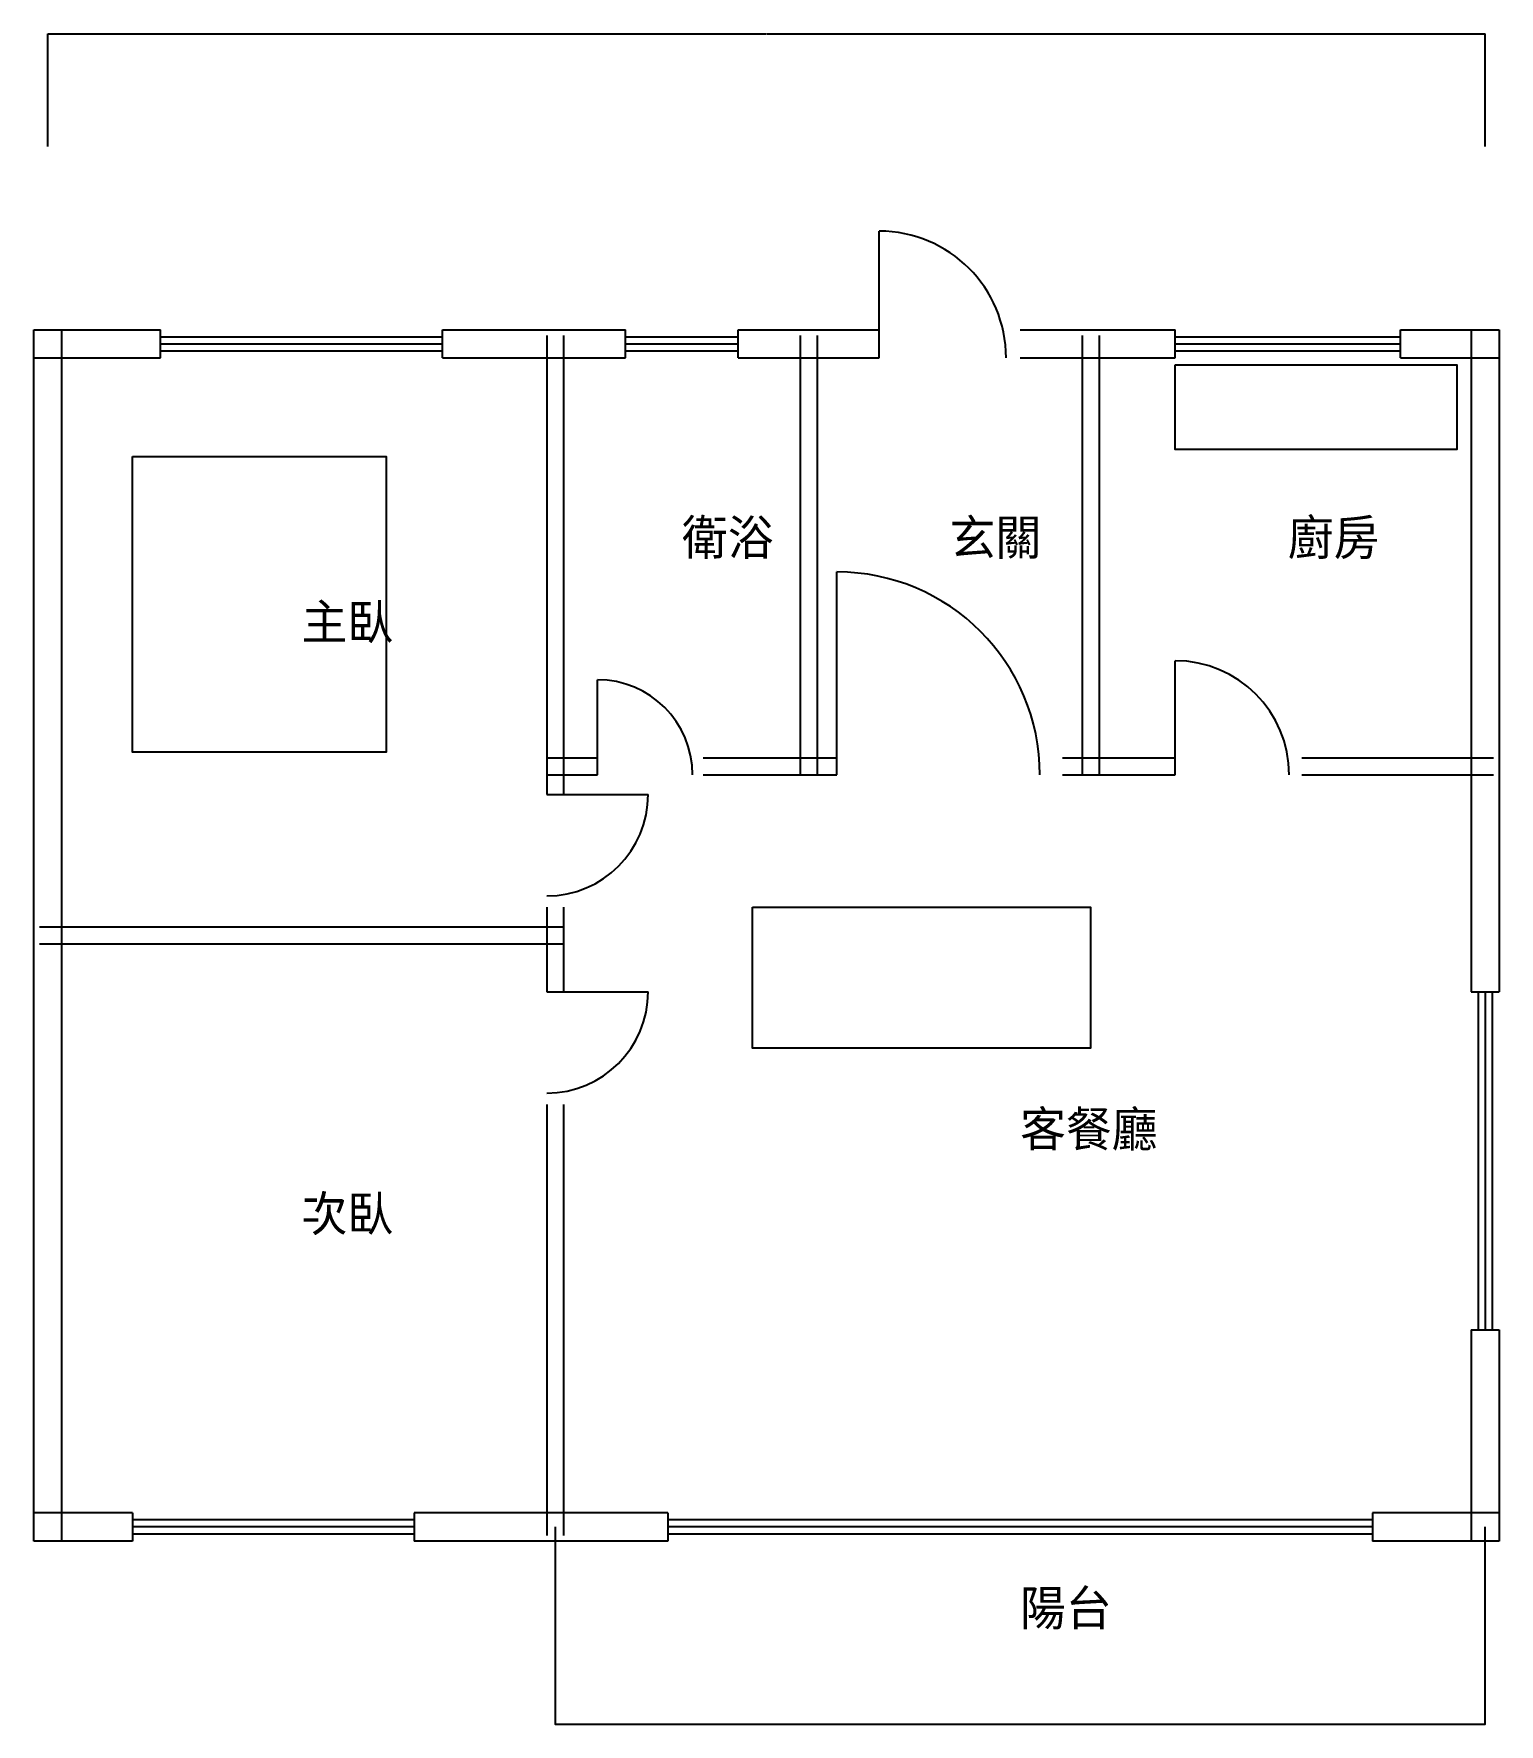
# Model space of a CAD drawing. Header units: millimetres. Extents: x -100 to 10300, y -1400 to 10601.
import ezdxf

# ---------------------------------------------------------------- set-up
doc = ezdxf.new("R2010")
doc.units = ezdxf.units.MM
for name, color, linetype in [('A-DIMS', 7, 'Continuous'), ('A-DOOR', 7, 'Continuous'), ('A-FURN', 7, 'Continuous'), ('A-GLAZ', 7, 'Continuous'), ('A-TEXT', 7, 'Continuous'), ('A-WALL', 7, 'Continuous')]:
    doc.layers.add(name, color=color, linetype=linetype)
doc.dimstyles.get("Standard").update_dxf_attribs({"dimtxt": 2.5, "dimasz": 2.5, "dimexe": 1.25, "dimexo": 0.625, "dimtad": 1, "dimcen": 2.5, "dimazin": 3, "dimtfac": 1, "dimtmove": 0, "dimatfit": 3})

# ---------------------------------------------------------------- blocks, each defined once
blk = doc.blocks.new('DOOR90')
blk.add_line((0, 0), (0, 900))
blk.add_arc((0, 0), 900, 0, 90)
blk = doc.blocks.new('_CLOSEDFILLED')
at = {"color": 0, "linetype": 'BYBLOCK'}
blk.add_solid([(-1, 0), (0, 0), (-1, 0)], dxfattribs=at)
blk = doc.blocks.new('*D1')
for p, q in [((0, 9800), (0, 10600)), ((0.25, 10600), (5097.5, 10600)), ((5102.5, 10600), (10199.75, 10600)), ((10200, 9800), (10200, 10600))]:
    blk.add_line(p, q)
at = {"layer": 'Defpoints'}
for p in [(0, 10600), (0, 9800), (10200, 9800)]:
    blk.add_point(p, dxfattribs=at)
at = {"layer": 'A-DIMS', "xscale": 0.25, "yscale": 0.25, "rotation": 180}
blk.add_blockref('_CLOSEDFILLED', (0, 10600), dxfattribs=at)
at = {"layer": 'A-DIMS', "xscale": 0.25, "yscale": 0.25}
blk.add_blockref('_CLOSEDFILLED', (10200, 10600), dxfattribs=at)
at = {"layer": 'A-DIMS', "insert": (5100, 10600), "char_height": 1, "attachment_point": 5}
blk.add_mtext('10200', dxfattribs=at)

msp = doc.modelspace()

# ---------------------------------------------------------------- linework, layer by layer
at = {"layer": 'A-FURN'}
for points in [[(8000, 8250), (10000, 8250), (10000, 7650), (8000, 7650)], [(600, 7600), (2400, 7600), (2400, 5500), (600, 5500)], [(5000, 4400), (7400, 4400), (7400, 3400), (5000, 3400)]]:
    msp.add_lwpolyline(points, close=True, dxfattribs=at)
at = {"layer": 'A-GLAZ'}
for p, q in [((800, 8300), (800, 8500)), ((800, 8450), (2800, 8450)), ((2800, 8300), (2800, 8500)), ((4100, 8300), (4100, 8500)), ((4100, 8450), (4900, 8450)), ((4900, 8300), (4900, 8500)), ((8000, 8300), (8000, 8500)), ((8000, 8450), (9600, 8450)), ((9600, 8300), (9600, 8500)), ((800, 8400), (2800, 8400)), ((800, 8350), (2800, 8350)), ((4100, 8400), (4900, 8400)), ((4100, 8350), (4900, 8350)), ((8000, 8400), (9600, 8400)), ((8000, 8350), (9600, 8350)), ((10100, 3800), (10300, 3800)), ((10150, 3800), (10150, 1400)), ((10200, 3800), (10200, 1400)), ((10250, 3800), (10250, 1400)), ((10100, 1400), (10300, 1400)), ((600, 100), (600, -100)), ((2600, 50), (600, 50)), ((2600, 0), (600, 0)), ((2600, 100), (2600, -100)), ((4400, 100), (4400, -100)), ((9400, 50), (4400, 50)), ((9400, 0), (4400, 0)), ((9400, 100), (9400, -100)), ((2600, -50), (600, -50)), ((9400, -50), (4400, -50))]:
    msp.add_line(p, q, dxfattribs=at)
at = {"layer": 'A-WALL'}
for p, q in [((-100, 8500), (800, 8500)), ((-100, -100), (-100, 8500)), ((100, -100), (100, 8500)), ((2800, 8500), (4100, 8500)), ((3540, 8460), (3540, 5200)), ((3660, 8460), (3660, 5200)), ((4900, 8500), (5900, 8500)), ((5340, 8460), (5340, 5340)), ((5460, 8460), (5460, 5340)), ((6900, 8500), (8000, 8500)), ((7340, 8460), (7340, 5340)), ((7460, 8460), (7460, 5340)), ((9600, 8500), (10300, 8500)), ((10100, 8500), (10100, 3800)), ((10300, 8500), (10300, 3800)), ((-100, 8300), (800, 8300)), ((2800, 8300), (4100, 8300)), ((4900, 8300), (5900, 8300)), ((6900, 8300), (8000, 8300)), ((9600, 8300), (10300, 8300)), ((3540, 5460), (3900, 5460)), ((4650, 5460), (5600, 5460)), ((7200, 5460), (8000, 5460)), ((8900, 5460), (10260, 5460)), ((3540, 5340), (3900, 5340)), ((4650, 5340), (5600, 5340)), ((7200, 5340), (8000, 5340)), ((8900, 5340), (10260, 5340)), ((3540, 4400), (3540, 3800)), ((3660, 4400), (3660, 3800)), ((-60, 4260), (3660, 4260)), ((-60, 4140), (3660, 4140)), ((3540, 3000), (3540, -60)), ((3660, 3000), (3660, -60)), ((10100, 1400), (10100, -100)), ((10300, 1400), (10300, -100)), ((600, 100), (-100, 100)), ((4400, 100), (2600, 100)), ((10300, 100), (9400, 100)), ((600, -100), (-100, -100)), ((4400, -100), (2600, -100)), ((10300, -100), (9400, -100))]:
    msp.add_line(p, q, dxfattribs=at)
msp.add_lwpolyline([(3600, 0), (3600, -1400), (10200, -1400), (10200, 0)], dxfattribs=at)

# ---------------------------------------------------------------- block references
at = {"layer": 'A-DOOR'}
msp.add_blockref('DOOR90', (5900, 8300), dxfattribs=at)
for p, xscale, yscale in [((5600, 5340), 1.6, 1.6), ((8000, 5340), 0.9000000000000004, 0.9000000000000004), ((3900, 5340), 0.75, 0.75)]:
    msp.add_blockref('DOOR90', p, dxfattribs=dict(at, xscale=xscale, yscale=yscale))
at = {"layer": 'A-DOOR', "xscale": 0.7999999999999998, "yscale": 0.7999999999999998, "rotation": -90}
for p in [(3540, 5200), (3540, 3800)]:
    msp.add_blockref('DOOR90', p, dxfattribs=at)

# ---------------------------------------------------------------- texts
at = {"layer": 'A-TEXT'}
for s, p in [('衛浴', (4500, 6900)), ('玄關', (6400, 6900)), ('廚房', (8800, 6900)), ('主臥', (1800, 6300)), ('客餐廳', (6900, 2700)), ('次臥', (1800, 2100)), ('陽台', (6900, -700))]:
    msp.add_text(s, height=250, dxfattribs=at).set_placement(p)

# ---------------------------------------------------------------- dimensions: what is measured, and where the dimension line sits
at = {"layer": 'A-DIMS'}
dim = msp.add_linear_dim(base=(0, 10600), p1=(0, 9800), p2=(10200, 9800), dimstyle='Standard', dxfattribs=at)
dim.commit()
dim.dimension.update_dxf_attribs({"geometry": '*D1', "text_midpoint": (5100, 10600)})

doc.saveas('drawing.dxf')
